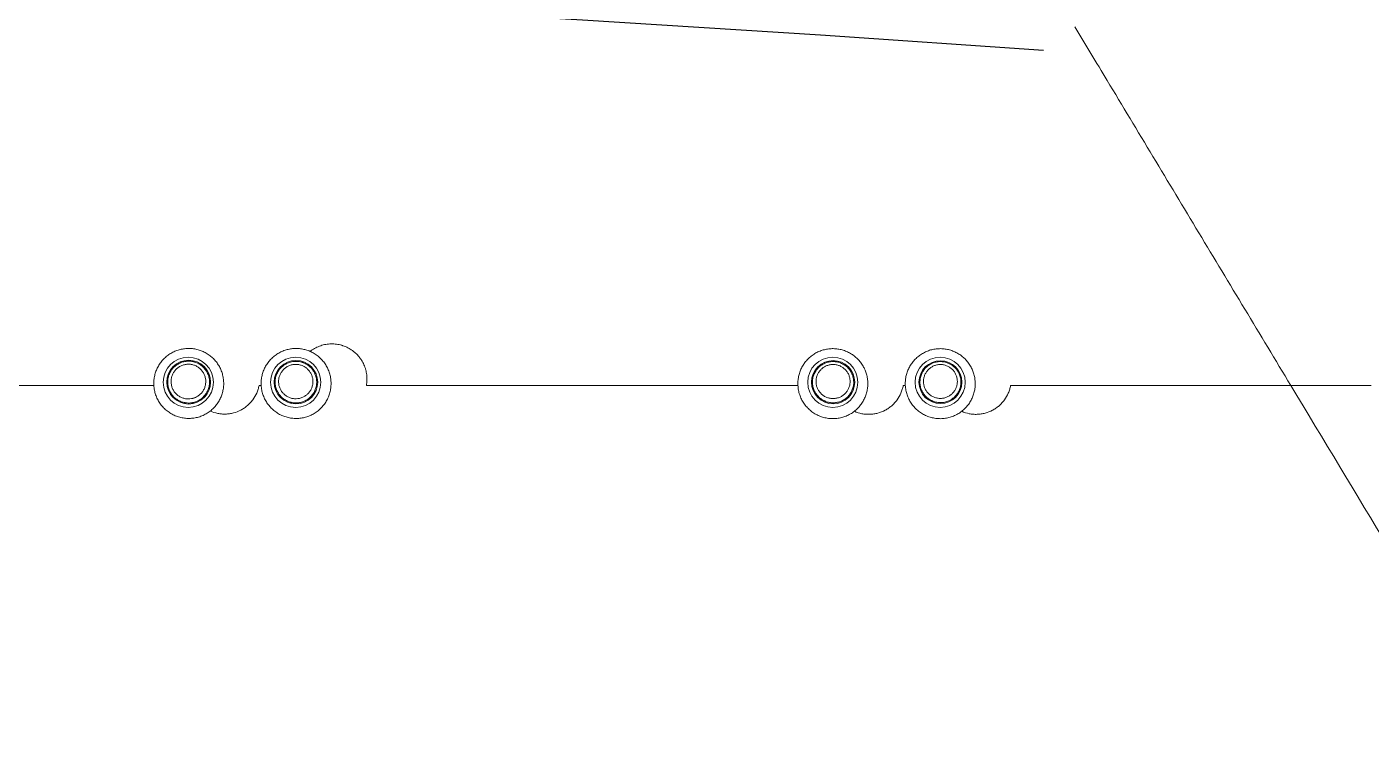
# Model space of a CAD drawing. Header units: inches. Extents: x 3778 to 56227, y -16914 to 35091.
# Drawn here: x 42022.29 to 42059.67, y -12631.45 to -12611.62 of the extents above; entities that cross this region are included whole.
import ezdxf

# ---------------------------------------------------------------- set-up
doc = ezdxf.new("R2010")
doc.units = ezdxf.units.IN
doc.header["$LTSCALE"] = 100
doc.header["$MEASUREMENT"] = 0
doc.linetypes.add('DH-HID2', pattern=[1.2, 0.8, -0.4])
doc.layers.add('2-con', color=2, linetype='Continuous')
doc.layers.add('FU-FURM', color=251, linetype='DH-HID2')
doc.layers.add('mark-B', color=2, linetype='Continuous', lineweight=20)

# ---------------------------------------------------------------- blocks, each defined once
blk = doc.blocks.new('cjscjdeh')
at = {"layer": 'FU-FURM', "color": 8}
blk.add_arc((149799.517, 66904.318), 1330.569, 80.781096, 99.076777, dxfattribs=at)
blk = doc.blocks.new('무풍1WAY 대형')
at = {"layer": 'mark-B'}
for centre, radius in [((636.36, -457.448), 0.697), ((636.353, -457.452), 0.597), ((639.348, -457.448), 0.697), ((639.339, -457.45), 0.601), ((654.285, -457.448), 0.697), ((654.278, -457.452), 0.605), ((657.273, -457.448), 0.697), ((657.263, -457.453), 0.609)]:
    blk.add_circle(centre, radius, dxfattribs=at)
for points, knots in [([(572.565, -367.139), (574.049, -369.62), (577.024, -374.59), (581.484, -382.057), (585.953, -389.549), (590.429, -397.064), (594.256, -403.499), (597.2, -408.454), (598.983, -411.453), (600.87, -414.616), (602.41, -417.171), (603.866, -419.595), (604.839, -421.214), (605.834, -422.869), (606.85, -424.56), (607.655, -425.899), (608.44, -427.204), (609.459, -428.899), (610.544, -430.703), (611.565, -432.399), (612.402, -433.789), (613.131, -435.001), (614.275, -436.901), (616.913, -441.28), (621.157, -448.32), (624.792, -454.346), (626.609, -457.36)], [0, 0, 0, 0, 0.082173, 0.164629, 0.247365, 0.330382, 0.413678, 0.460685, 0.494678, 0.513157, 0.565744, 0.579792, 0.593839, 0.619662, 0.634913, 0.650164, 0.664277, 0.678389, 0.706654, 0.724414, 0.734957, 0.753014, 0.764846, 0.798371, 0.899185, 1, 1, 1, 1]), ([(635.761, -456.642), (635.779, -456.629), (635.797, -456.616), (635.834, -456.591), (635.853, -456.579), (635.91, -456.545), (635.989, -456.507), (636.074, -456.479), (636.139, -456.462), (636.161, -456.457), (636.204, -456.449), (636.226, -456.446), (636.292, -456.438), (636.336, -456.436), (636.403, -456.438), (636.425, -456.439), (636.47, -456.443), (636.492, -456.446), (636.558, -456.457), (636.601, -456.467), (636.665, -456.486), (636.686, -456.493), (636.727, -456.509), (636.748, -456.518), (636.808, -456.546), (636.886, -456.589), (636.957, -456.641), (637.007, -456.684), (637.024, -456.699), (637.055, -456.73), (637.07, -456.746), (637.114, -456.796), (637.141, -456.83), (637.178, -456.885), (637.19, -456.903), (637.212, -456.942), (637.222, -456.961), (637.251, -457.021), (637.284, -457.102), (637.306, -457.186), (637.319, -457.251), (637.322, -457.273), (637.327, -457.316), (637.329, -457.338), (637.33, -457.36)], [0, 0, 0, 0, 0.03125, 0.03125, 0.0625, 0.0625, 0.125, 0.1875, 0.1875, 0.21875, 0.21875, 0.25, 0.25, 0.3125, 0.3125, 0.34375, 0.34375, 0.375, 0.375, 0.4375, 0.4375, 0.46875, 0.46875, 0.5, 0.5, 0.5625, 0.625, 0.625, 0.65625, 0.65625, 0.6875, 0.6875, 0.75, 0.75, 0.78125, 0.78125, 0.8125, 0.8125, 0.875, 0.9375, 0.9375, 0.96875, 0.96875, 1, 1, 1, 1]), ([(638.748, -456.642), (638.766, -456.629), (638.784, -456.616), (638.821, -456.591), (638.84, -456.579), (638.897, -456.546), (638.977, -456.507), (639.061, -456.479), (639.126, -456.462), (639.148, -456.457), (639.191, -456.449), (639.213, -456.446), (639.279, -456.439), (639.324, -456.437), (639.39, -456.438), (639.413, -456.439), (639.457, -456.443), (639.479, -456.446), (639.545, -456.457), (639.588, -456.467), (639.652, -456.486), (639.673, -456.494), (639.714, -456.509), (639.735, -456.518), (639.795, -456.546), (639.873, -456.589), (639.944, -456.641), (639.994, -456.685), (640.01, -456.7), (640.042, -456.731), (640.057, -456.747), (640.101, -456.796), (640.128, -456.83), (640.165, -456.885), (640.177, -456.904), (640.199, -456.942), (640.209, -456.961), (640.238, -457.021), (640.271, -457.102), (640.294, -457.186), (640.306, -457.251), (640.309, -457.273), (640.314, -457.316), (640.316, -457.338), (640.317, -457.36)], [0, 0, 0, 0, 0.03125, 0.03125, 0.0625, 0.0625, 0.125, 0.1875, 0.1875, 0.21875, 0.21875, 0.25, 0.25, 0.3125, 0.3125, 0.34375, 0.34375, 0.375, 0.375, 0.4375, 0.4375, 0.46875, 0.46875, 0.5, 0.5, 0.5625, 0.625, 0.625, 0.65625, 0.65625, 0.6875, 0.6875, 0.75, 0.75, 0.78125, 0.78125, 0.8125, 0.8125, 0.875, 0.9375, 0.9375, 0.96875, 0.96875, 1, 1, 1, 1]), ([(653.884, -458.307), (653.844, -458.29), (653.807, -458.27), (653.752, -458.236), (653.734, -458.225), (653.698, -458.2), (653.681, -458.187), (653.631, -458.146), (653.568, -458.088), (653.513, -458.023), (653.475, -457.971), (653.463, -457.953), (653.44, -457.916), (653.429, -457.898), (653.399, -457.842), (653.381, -457.803), (653.358, -457.743), (653.351, -457.723), (653.339, -457.682), (653.333, -457.661), (653.318, -457.598), (653.311, -457.556), (653.302, -457.471), (653.301, -457.427), (653.304, -457.342), (653.312, -457.257), (653.331, -457.173), (653.35, -457.111), (653.357, -457.091), (653.373, -457.05), (653.381, -457.031), (653.408, -456.972), (653.428, -456.935), (653.462, -456.88), (653.474, -456.862), (653.5, -456.827), (653.513, -456.81), (653.555, -456.76), (653.614, -456.697), (653.681, -456.643), (653.735, -456.606), (653.753, -456.594), (653.79, -456.572), (653.809, -456.561), (653.867, -456.531), (653.906, -456.514), (653.967, -456.492), (653.988, -456.486), (654.03, -456.474), (654.051, -456.469), (654.115, -456.455), (654.2, -456.443), (654.286, -456.442), (654.351, -456.446), (654.373, -456.448), (654.416, -456.453), (654.438, -456.457), (654.501, -456.469), (654.542, -456.48), (654.604, -456.5), (654.624, -456.508), (654.664, -456.524), (654.684, -456.533), (654.742, -456.562), (654.816, -456.605), (654.884, -456.657), (654.932, -456.7), (654.948, -456.714), (654.979, -456.745), (654.993, -456.761), (655.035, -456.809), (655.061, -456.843), (655.096, -456.896), (655.108, -456.914), (655.129, -456.952), (655.139, -456.971), (655.167, -457.029), (655.2, -457.108), (655.221, -457.19), (655.233, -457.253), (655.237, -457.275), (655.242, -457.317), (655.244, -457.339), (655.245, -457.36)], [0, 0, 0, 0, 0.03125, 0.03125, 0.046875, 0.046875, 0.0625, 0.0625, 0.09375, 0.125, 0.125, 0.140625, 0.140625, 0.15625, 0.15625, 0.1875, 0.1875, 0.203125, 0.203125, 0.21875, 0.21875, 0.25, 0.25, 0.28125, 0.28125, 0.3125, 0.34375, 0.34375, 0.359375, 0.359375, 0.375, 0.375, 0.40625, 0.40625, 0.421875, 0.421875, 0.4375, 0.4375, 0.46875, 0.5, 0.5, 0.515625, 0.515625, 0.53125, 0.53125, 0.5625, 0.5625, 0.578125, 0.578125, 0.59375, 0.59375, 0.625, 0.65625, 0.65625, 0.671875, 0.671875, 0.6875, 0.6875, 0.71875, 0.71875, 0.734375, 0.734375, 0.75, 0.75, 0.78125, 0.8125, 0.8125, 0.828125, 0.828125, 0.84375, 0.84375, 0.875, 0.875, 0.890625, 0.890625, 0.90625, 0.90625, 0.9375, 0.96875, 0.96875, 0.984375, 0.984375, 1, 1, 1, 1]), ([(656.662, -456.649), (656.68, -456.635), (656.698, -456.622), (656.735, -456.597), (656.754, -456.585), (656.811, -456.552), (656.891, -456.513), (656.975, -456.485), (657.062, -456.463), (657.105, -456.455), (657.193, -456.445), (657.237, -456.443), (657.303, -456.444), (657.326, -456.446), (657.37, -456.45), (657.392, -456.453), (657.457, -456.463), (657.5, -456.473), (657.563, -456.492), (657.584, -456.499), (657.625, -456.515), (657.646, -456.524), (657.706, -456.551), (657.783, -456.593), (657.854, -456.645), (657.904, -456.688), (657.921, -456.703), (657.952, -456.733), (657.968, -456.749), (658.012, -456.798), (658.039, -456.832), (658.075, -456.886), (658.087, -456.905), (658.109, -456.943), (658.12, -456.962), (658.15, -457.021), (658.183, -457.102), (658.206, -457.186), (658.219, -457.251), (658.222, -457.272), (658.228, -457.316), (658.23, -457.338), (658.231, -457.36)], [0, 0, 0, 0, 0.03125, 0.03125, 0.0625, 0.0625, 0.125, 0.1875, 0.1875, 0.25, 0.25, 0.3125, 0.3125, 0.34375, 0.34375, 0.375, 0.375, 0.4375, 0.4375, 0.46875, 0.46875, 0.5, 0.5, 0.5625, 0.625, 0.625, 0.65625, 0.65625, 0.6875, 0.6875, 0.75, 0.75, 0.78125, 0.78125, 0.8125, 0.8125, 0.875, 0.9375, 0.9375, 0.96875, 0.96875, 1, 1, 1, 1]), ([(635.761, -456.642), (635.693, -456.612), (635.623, -456.59), (635.532, -456.572), (635.514, -456.569), (635.477, -456.564), (635.459, -456.562), (635.403, -456.557), (635.329, -456.556), (635.255, -456.562), (635.2, -456.571), (635.182, -456.574), (635.146, -456.581), (635.127, -456.586), (635.038, -456.61), (634.969, -456.637), (634.888, -456.68), (634.872, -456.69), (634.84, -456.709), (634.824, -456.719), (634.778, -456.751), (634.72, -456.796), (634.668, -456.847), (634.631, -456.888), (634.618, -456.902), (634.595, -456.93), (634.584, -456.945), (634.53, -457.019), (634.494, -457.083), (634.458, -457.167), (634.451, -457.184), (634.439, -457.219), (634.433, -457.236), (634.417, -457.289), (634.409, -457.324), (634.402, -457.36)], [0, 0, 0, 0, 0.125, 0.125, 0.15625, 0.15625, 0.1875, 0.1875, 0.25, 0.3125, 0.3125, 0.34375, 0.34375, 0.375, 0.375, 0.5, 0.5, 0.53125, 0.53125, 0.5625, 0.5625, 0.625, 0.6875, 0.6875, 0.71875, 0.71875, 0.75, 0.75, 0.875, 0.875, 0.90625, 0.90625, 0.9375, 0.9375, 1, 1, 1, 1]), ([(637.33, -457.36), (637.332, -457.401), (637.332, -457.442), (637.327, -457.504), (637.325, -457.524), (637.32, -457.565), (637.316, -457.586), (637.303, -457.647), (637.282, -457.727), (637.25, -457.803), (637.223, -457.859), (637.213, -457.877), (637.192, -457.913), (637.181, -457.931), (637.147, -457.983), (637.097, -458.049), (637.038, -458.108), (636.992, -458.15), (636.975, -458.164), (636.942, -458.19), (636.925, -458.202), (636.874, -458.237), (636.838, -458.259), (636.782, -458.287), (636.764, -458.296), (636.725, -458.313), (636.705, -458.32), (636.646, -458.342), (636.565, -458.365), (636.482, -458.377), (636.42, -458.382), (636.399, -458.383), (636.356, -458.384), (636.335, -458.384), (636.272, -458.381), (636.189, -458.372), (636.108, -458.352), (636.047, -458.333), (636.027, -458.326), (635.988, -458.311), (635.969, -458.302), (635.912, -458.276), (635.876, -458.256), (635.823, -458.223), (635.805, -458.211), (635.771, -458.187), (635.755, -458.174), (635.706, -458.134), (635.646, -458.077), (635.593, -458.013), (635.557, -457.962), (635.545, -457.945), (635.523, -457.909), (635.513, -457.891), (635.483, -457.837), (635.466, -457.799), (635.444, -457.742), (635.437, -457.722), (635.424, -457.683), (635.419, -457.662), (635.404, -457.602), (635.397, -457.561), (635.39, -457.499), (635.388, -457.478), (635.386, -457.437), (635.386, -457.416), (635.387, -457.354), (635.393, -457.272), (635.41, -457.191), (635.426, -457.131), (635.433, -457.111), (635.446, -457.072), (635.454, -457.052), (635.478, -456.995), (635.496, -456.958), (635.527, -456.905), (635.538, -456.887), (635.561, -456.852), (635.573, -456.835), (635.612, -456.785), (635.666, -456.723), (635.728, -456.668), (635.761, -456.642)], [0, 0, 0, 0, 0.03125, 0.03125, 0.046875, 0.046875, 0.0625, 0.0625, 0.09375, 0.125, 0.125, 0.140625, 0.140625, 0.15625, 0.15625, 0.1875, 0.21875, 0.21875, 0.234375, 0.234375, 0.25, 0.25, 0.28125, 0.28125, 0.296875, 0.296875, 0.3125, 0.3125, 0.34375, 0.375, 0.375, 0.390625, 0.390625, 0.40625, 0.40625, 0.4375, 0.46875, 0.46875, 0.484375, 0.484375, 0.5, 0.5, 0.53125, 0.53125, 0.546875, 0.546875, 0.5625, 0.5625, 0.59375, 0.625, 0.625, 0.640625, 0.640625, 0.65625, 0.65625, 0.6875, 0.6875, 0.703125, 0.703125, 0.71875, 0.71875, 0.75, 0.75, 0.765625, 0.765625, 0.78125, 0.78125, 0.8125, 0.84375, 0.84375, 0.859375, 0.859375, 0.875, 0.875, 0.90625, 0.90625, 0.921875, 0.921875, 0.9375, 0.9375, 0.96875, 1, 1, 1, 1]), ([(638.748, -456.642), (638.68, -456.612), (638.61, -456.59), (638.52, -456.572), (638.501, -456.569), (638.465, -456.564), (638.446, -456.562), (638.39, -456.558), (638.316, -456.556), (638.243, -456.563), (638.188, -456.571), (638.17, -456.574), (638.133, -456.582), (638.115, -456.586), (638.025, -456.61), (637.957, -456.637), (637.875, -456.681), (637.859, -456.69), (637.827, -456.709), (637.812, -456.719), (637.766, -456.751), (637.708, -456.796), (637.655, -456.847), (637.618, -456.888), (637.606, -456.902), (637.582, -456.93), (637.571, -456.945), (637.517, -457.019), (637.481, -457.083), (637.445, -457.167), (637.438, -457.184), (637.426, -457.219), (637.42, -457.236), (637.404, -457.289), (637.396, -457.324), (637.389, -457.36)], [0, 0, 0, 0, 0.125, 0.125, 0.15625, 0.15625, 0.1875, 0.1875, 0.25, 0.3125, 0.3125, 0.34375, 0.34375, 0.375, 0.375, 0.5, 0.5, 0.53125, 0.53125, 0.5625, 0.5625, 0.625, 0.6875, 0.6875, 0.71875, 0.71875, 0.75, 0.75, 0.875, 0.875, 0.90625, 0.90625, 0.9375, 0.9375, 1, 1, 1, 1]), ([(640.317, -457.36), (640.32, -457.401), (640.319, -457.442), (640.315, -457.504), (640.312, -457.524), (640.307, -457.565), (640.303, -457.586), (640.291, -457.647), (640.269, -457.727), (640.237, -457.803), (640.21, -457.859), (640.2, -457.877), (640.179, -457.913), (640.168, -457.931), (640.134, -457.983), (640.084, -458.049), (640.026, -458.109), (639.979, -458.15), (639.963, -458.164), (639.93, -458.19), (639.913, -458.202), (639.861, -458.238), (639.825, -458.259), (639.77, -458.287), (639.751, -458.296), (639.712, -458.313), (639.693, -458.321), (639.633, -458.342), (639.552, -458.365), (639.47, -458.377), (639.407, -458.382), (639.386, -458.384), (639.344, -458.384), (639.322, -458.384), (639.259, -458.381), (639.176, -458.372), (639.095, -458.352), (639.035, -458.333), (639.015, -458.326), (638.976, -458.311), (638.956, -458.303), (638.9, -458.277), (638.863, -458.257), (638.81, -458.223), (638.793, -458.212), (638.759, -458.187), (638.742, -458.174), (638.694, -458.134), (638.633, -458.077), (638.581, -458.013), (638.544, -457.962), (638.532, -457.945), (638.51, -457.91), (638.5, -457.892), (638.47, -457.837), (638.453, -457.8), (638.431, -457.742), (638.424, -457.723), (638.412, -457.683), (638.406, -457.663), (638.391, -457.602), (638.384, -457.561), (638.377, -457.5), (638.375, -457.479), (638.373, -457.437), (638.373, -457.417), (638.374, -457.354), (638.38, -457.272), (638.397, -457.192), (638.414, -457.132), (638.42, -457.112), (638.433, -457.072), (638.441, -457.053), (638.465, -456.996), (638.483, -456.959), (638.514, -456.905), (638.525, -456.887), (638.548, -456.853), (638.56, -456.836), (638.599, -456.786), (638.653, -456.723), (638.715, -456.668), (638.748, -456.642)], [0, 0, 0, 0, 0.03125, 0.03125, 0.046875, 0.046875, 0.0625, 0.0625, 0.09375, 0.125, 0.125, 0.140625, 0.140625, 0.15625, 0.15625, 0.1875, 0.21875, 0.21875, 0.234375, 0.234375, 0.25, 0.25, 0.28125, 0.28125, 0.296875, 0.296875, 0.3125, 0.3125, 0.34375, 0.375, 0.375, 0.390625, 0.390625, 0.40625, 0.40625, 0.4375, 0.46875, 0.46875, 0.484375, 0.484375, 0.5, 0.5, 0.53125, 0.53125, 0.546875, 0.546875, 0.5625, 0.5625, 0.59375, 0.625, 0.625, 0.640625, 0.640625, 0.65625, 0.65625, 0.6875, 0.6875, 0.703125, 0.703125, 0.71875, 0.71875, 0.75, 0.75, 0.765625, 0.765625, 0.78125, 0.78125, 0.8125, 0.84375, 0.84375, 0.859375, 0.859375, 0.875, 0.875, 0.90625, 0.90625, 0.921875, 0.921875, 0.9375, 0.9375, 0.96875, 1, 1, 1, 1]), ([(656.662, -456.649), (656.595, -456.619), (656.526, -456.597), (656.436, -456.579), (656.418, -456.576), (656.381, -456.571), (656.363, -456.569), (656.308, -456.564), (656.234, -456.562), (656.161, -456.569), (656.107, -456.576), (656.089, -456.58), (656.052, -456.587), (656.034, -456.591), (655.945, -456.615), (655.876, -456.641), (655.795, -456.684), (655.779, -456.693), (655.747, -456.712), (655.731, -456.722), (655.685, -456.753), (655.627, -456.798), (655.574, -456.849), (655.537, -456.889), (655.525, -456.903), (655.501, -456.931), (655.49, -456.946), (655.435, -457.02), (655.399, -457.083), (655.362, -457.167), (655.355, -457.184), (655.343, -457.219), (655.337, -457.236), (655.321, -457.289), (655.312, -457.324), (655.305, -457.36)], [0, 0, 0, 0, 0.125, 0.125, 0.15625, 0.15625, 0.1875, 0.1875, 0.25, 0.3125, 0.3125, 0.34375, 0.34375, 0.375, 0.375, 0.5, 0.5, 0.53125, 0.53125, 0.5625, 0.5625, 0.625, 0.6875, 0.6875, 0.71875, 0.71875, 0.75, 0.75, 0.875, 0.875, 0.90625, 0.90625, 0.9375, 0.9375, 1, 1, 1, 1]), ([(658.231, -457.36), (658.233, -457.401), (658.233, -457.443), (658.228, -457.525), (658.222, -457.566), (658.206, -457.648), (658.195, -457.689), (658.169, -457.767), (658.153, -457.805), (658.126, -457.862), (658.116, -457.88), (658.095, -457.916), (658.084, -457.934), (658.05, -457.987), (657.999, -458.053), (657.941, -458.113), (657.894, -458.155), (657.878, -458.169), (657.845, -458.195), (657.828, -458.207), (657.776, -458.243), (657.741, -458.264), (657.685, -458.293), (657.666, -458.302), (657.627, -458.318), (657.608, -458.326), (657.548, -458.347), (657.467, -458.37), (657.385, -458.383), (657.322, -458.388), (657.301, -458.389), (657.259, -458.39), (657.238, -458.39), (657.175, -458.387), (657.093, -458.378), (657.011, -458.358), (656.951, -458.339), (656.931, -458.333), (656.893, -458.318), (656.873, -458.31), (656.817, -458.284), (656.78, -458.264), (656.728, -458.231), (656.71, -458.219), (656.676, -458.195), (656.66, -458.182), (656.611, -458.143), (656.551, -458.086), (656.498, -458.023), (656.462, -457.972), (656.45, -457.955), (656.428, -457.92), (656.417, -457.902), (656.387, -457.847), (656.37, -457.81), (656.34, -457.733), (656.327, -457.694), (656.307, -457.613), (656.299, -457.572), (656.292, -457.51), (656.29, -457.49), (656.288, -457.448), (656.287, -457.427), (656.288, -457.365), (656.294, -457.282), (656.311, -457.201), (656.327, -457.141), (656.333, -457.12), (656.347, -457.081), (656.354, -457.061), (656.378, -457.004), (656.396, -456.967), (656.438, -456.895), (656.461, -456.86), (656.512, -456.793), (656.567, -456.73), (656.629, -456.674), (656.662, -456.649)], [0, 0, 0, 0, 0.03125, 0.03125, 0.0625, 0.0625, 0.09375, 0.09375, 0.125, 0.125, 0.140625, 0.140625, 0.15625, 0.15625, 0.1875, 0.21875, 0.21875, 0.234375, 0.234375, 0.25, 0.25, 0.28125, 0.28125, 0.296875, 0.296875, 0.3125, 0.3125, 0.34375, 0.375, 0.375, 0.390625, 0.390625, 0.40625, 0.40625, 0.4375, 0.46875, 0.46875, 0.484375, 0.484375, 0.5, 0.5, 0.53125, 0.53125, 0.546875, 0.546875, 0.5625, 0.5625, 0.59375, 0.625, 0.625, 0.640625, 0.640625, 0.65625, 0.65625, 0.6875, 0.6875, 0.71875, 0.71875, 0.75, 0.75, 0.765625, 0.765625, 0.78125, 0.78125, 0.8125, 0.84375, 0.84375, 0.859375, 0.859375, 0.875, 0.875, 0.90625, 0.90625, 0.9375, 0.9375, 0.96875, 1, 1, 1, 1]), ([(635.918, -457.822), (635.894, -457.793), (635.873, -457.763), (635.846, -457.714), (635.837, -457.697), (635.822, -457.663), (635.816, -457.645), (635.799, -457.592), (635.791, -457.556), (635.785, -457.501), (635.783, -457.482), (635.783, -457.445), (635.783, -457.426), (635.788, -457.371), (635.794, -457.335), (635.815, -457.262), (635.828, -457.228), (635.853, -457.178), (635.863, -457.162), (635.883, -457.131), (635.894, -457.115), (635.928, -457.071), (635.954, -457.045), (635.997, -457.008), (636.011, -456.997), (636.042, -456.975), (636.058, -456.965), (636.107, -456.938), (636.141, -456.923), (636.195, -456.905), (636.213, -456.9), (636.25, -456.892), (636.287, -456.886), (636.324, -456.884), (636.352, -456.883), (636.362, -456.883), (636.38, -456.884), (636.39, -456.884), (636.437, -456.888), (636.474, -456.895), (636.528, -456.91), (636.545, -456.916), (636.572, -456.927), (636.581, -456.93), (636.598, -456.938), (636.606, -456.942), (636.648, -456.964), (636.679, -456.984), (636.723, -457.019), (636.737, -457.031), (636.764, -457.057), (636.777, -457.071), (636.801, -457.1), (636.812, -457.115), (636.834, -457.145), (636.843, -457.161), (636.87, -457.21), (636.885, -457.244), (636.902, -457.297), (636.907, -457.315), (636.915, -457.352), (636.921, -457.388), (636.923, -457.425), (636.924, -457.462), (636.923, -457.481), (636.919, -457.537), (636.912, -457.573), (636.897, -457.626), (636.891, -457.644), (636.878, -457.679), (636.87, -457.696), (636.845, -457.746), (636.825, -457.777), (636.79, -457.821), (636.778, -457.835), (636.752, -457.862), (636.738, -457.875), (636.696, -457.911), (636.665, -457.933), (636.616, -457.96), (636.599, -457.969), (636.565, -457.984), (636.53, -457.997), (636.494, -458.007), (636.457, -458.015), (636.438, -458.018), (636.382, -458.025), (636.345, -458.025), (636.298, -458.021), (636.289, -458.02), (636.27, -458.018), (636.261, -458.017), (636.233, -458.012), (636.215, -458.007), (636.161, -457.992), (636.126, -457.978), (636.084, -457.957), (636.076, -457.952), (636.06, -457.943), (636.036, -457.928), (635.998, -457.901), (635.97, -457.876), (635.943, -457.85), (635.93, -457.836), (635.918, -457.822)], [0, 0, 0, 0, 0.03125, 0.03125, 0.046875, 0.046875, 0.0625, 0.0625, 0.09375, 0.09375, 0.109375, 0.109375, 0.125, 0.125, 0.15625, 0.15625, 0.1875, 0.1875, 0.203125, 0.203125, 0.21875, 0.21875, 0.25, 0.25, 0.265625, 0.265625, 0.28125, 0.28125, 0.3125, 0.3125, 0.328125, 0.328125, 0.34375, 0.359375, 0.359375, 0.367187, 0.367187, 0.375, 0.375, 0.40625, 0.40625, 0.421875, 0.421875, 0.429687, 0.429687, 0.4375, 0.4375, 0.46875, 0.46875, 0.484375, 0.484375, 0.5, 0.5, 0.515625, 0.515625, 0.53125, 0.53125, 0.5625, 0.5625, 0.578125, 0.578125, 0.59375, 0.609375, 0.609375, 0.625, 0.625, 0.65625, 0.65625, 0.671875, 0.671875, 0.6875, 0.6875, 0.71875, 0.71875, 0.734375, 0.734375, 0.75, 0.75, 0.78125, 0.78125, 0.796875, 0.796875, 0.8125, 0.828125, 0.828125, 0.84375, 0.84375, 0.875, 0.875, 0.882813, 0.882813, 0.890625, 0.890625, 0.90625, 0.90625, 0.9375, 0.9375, 0.945313, 0.945313, 0.953125, 0.96875, 0.984375, 0.984375, 1, 1, 1, 1]), ([(635.994, -457.775), (636.004, -457.787), (636.015, -457.799), (636.037, -457.82), (636.06, -457.84), (636.085, -457.858), (636.111, -457.875), (636.125, -457.883), (636.166, -457.904), (636.195, -457.916), (636.24, -457.928), (636.255, -457.932), (636.285, -457.938), (636.301, -457.94), (636.347, -457.943), (636.378, -457.943), (636.425, -457.937), (636.44, -457.935), (636.471, -457.928), (636.5, -457.92), (636.529, -457.909), (636.558, -457.896), (636.571, -457.889), (636.612, -457.866), (636.637, -457.849), (636.672, -457.819), (636.684, -457.808), (636.705, -457.786), (636.715, -457.774), (636.744, -457.737), (636.76, -457.712), (636.781, -457.671), (636.787, -457.657), (636.798, -457.628), (636.803, -457.613), (636.816, -457.569), (636.821, -457.539), (636.825, -457.493), (636.825, -457.478), (636.824, -457.447), (636.822, -457.417), (636.817, -457.387), (636.811, -457.357), (636.807, -457.342), (636.793, -457.298), (636.781, -457.27), (636.759, -457.23), (636.751, -457.217), (636.733, -457.192), (636.724, -457.179), (636.704, -457.156), (636.693, -457.144), (636.671, -457.123), (636.659, -457.112), (636.623, -457.083), (636.597, -457.067), (636.556, -457.046), (636.542, -457.039), (636.513, -457.028), (636.498, -457.023), (636.453, -457.01), (636.423, -457.004), (636.376, -457.001), (636.36, -457), (636.329, -457.001), (636.299, -457.003), (636.268, -457.008), (636.238, -457.015), (636.222, -457.019), (636.178, -457.033), (636.15, -457.046), (636.109, -457.069), (636.096, -457.077), (636.071, -457.095), (636.059, -457.104), (636.024, -457.134), (636.002, -457.157), (635.974, -457.193), (635.965, -457.206), (635.948, -457.232), (635.941, -457.245), (635.92, -457.286), (635.909, -457.314), (635.892, -457.374), (635.887, -457.404), (635.883, -457.449), (635.883, -457.465), (635.883, -457.495), (635.884, -457.511), (635.89, -457.556), (635.896, -457.586), (635.91, -457.63), (635.916, -457.644), (635.928, -457.672), (635.935, -457.686), (635.957, -457.726), (635.974, -457.752), (635.994, -457.775)], [0, 0, 0, 0, 0.015625, 0.015625, 0.03125, 0.046875, 0.046875, 0.0625, 0.0625, 0.09375, 0.09375, 0.109375, 0.109375, 0.125, 0.125, 0.15625, 0.15625, 0.171875, 0.171875, 0.1875, 0.203125, 0.203125, 0.21875, 0.21875, 0.25, 0.25, 0.265625, 0.265625, 0.28125, 0.28125, 0.3125, 0.3125, 0.328125, 0.328125, 0.34375, 0.34375, 0.375, 0.375, 0.390625, 0.390625, 0.40625, 0.421875, 0.421875, 0.4375, 0.4375, 0.46875, 0.46875, 0.484375, 0.484375, 0.5, 0.5, 0.515625, 0.515625, 0.53125, 0.53125, 0.5625, 0.5625, 0.578125, 0.578125, 0.59375, 0.59375, 0.625, 0.625, 0.640625, 0.640625, 0.65625, 0.671875, 0.671875, 0.6875, 0.6875, 0.71875, 0.71875, 0.734375, 0.734375, 0.75, 0.75, 0.78125, 0.78125, 0.796875, 0.796875, 0.8125, 0.8125, 0.84375, 0.84375, 0.875, 0.875, 0.890625, 0.890625, 0.90625, 0.90625, 0.9375, 0.9375, 0.953125, 0.953125, 0.96875, 0.96875, 1, 1, 1, 1]), ([(638.903, -457.824), (638.878, -457.796), (638.857, -457.765), (638.829, -457.716), (638.821, -457.699), (638.806, -457.665), (638.799, -457.647), (638.782, -457.594), (638.774, -457.558), (638.767, -457.502), (638.766, -457.483), (638.765, -457.446), (638.765, -457.427), (638.77, -457.372), (638.776, -457.335), (638.796, -457.262), (638.81, -457.228), (638.835, -457.178), (638.844, -457.161), (638.864, -457.13), (638.875, -457.114), (638.909, -457.07), (638.935, -457.043), (638.978, -457.006), (638.993, -456.994), (639.024, -456.972), (639.039, -456.962), (639.088, -456.935), (639.123, -456.919), (639.177, -456.901), (639.195, -456.896), (639.232, -456.888), (639.269, -456.882), (639.306, -456.879), (639.335, -456.878), (639.344, -456.878), (639.363, -456.879), (639.373, -456.879), (639.42, -456.883), (639.457, -456.89), (639.511, -456.905), (639.529, -456.911), (639.556, -456.921), (639.564, -456.925), (639.582, -456.932), (639.59, -456.936), (639.632, -456.958), (639.664, -456.978), (639.708, -457.013), (639.722, -457.025), (639.749, -457.051), (639.762, -457.065), (639.787, -457.094), (639.798, -457.109), (639.82, -457.14), (639.83, -457.155), (639.857, -457.204), (639.872, -457.238), (639.89, -457.292), (639.895, -457.31), (639.903, -457.347), (639.909, -457.383), (639.911, -457.42), (639.912, -457.458), (639.912, -457.477), (639.908, -457.533), (639.901, -457.569), (639.886, -457.623), (639.88, -457.641), (639.867, -457.676), (639.859, -457.693), (639.834, -457.743), (639.814, -457.775), (639.779, -457.819), (639.767, -457.833), (639.741, -457.861), (639.728, -457.874), (639.685, -457.91), (639.655, -457.932), (639.605, -457.96), (639.588, -457.969), (639.554, -457.984), (639.519, -457.997), (639.482, -458.007), (639.446, -458.016), (639.427, -458.019), (639.37, -458.026), (639.333, -458.027), (639.286, -458.023), (639.277, -458.022), (639.258, -458.02), (639.248, -458.018), (639.22, -458.013), (639.202, -458.009), (639.148, -457.994), (639.113, -457.98), (639.07, -457.959), (639.062, -457.954), (639.046, -457.945), (639.021, -457.93), (638.983, -457.903), (638.955, -457.879), (638.928, -457.853), (638.915, -457.839), (638.903, -457.824)], [0, 0, 0, 0, 0.03125, 0.03125, 0.046875, 0.046875, 0.0625, 0.0625, 0.09375, 0.09375, 0.109375, 0.109375, 0.125, 0.125, 0.15625, 0.15625, 0.1875, 0.1875, 0.203125, 0.203125, 0.21875, 0.21875, 0.25, 0.25, 0.265625, 0.265625, 0.28125, 0.28125, 0.3125, 0.3125, 0.328125, 0.328125, 0.34375, 0.359375, 0.359375, 0.367187, 0.367187, 0.375, 0.375, 0.40625, 0.40625, 0.421875, 0.421875, 0.429687, 0.429687, 0.4375, 0.4375, 0.46875, 0.46875, 0.484375, 0.484375, 0.5, 0.5, 0.515625, 0.515625, 0.53125, 0.53125, 0.5625, 0.5625, 0.578125, 0.578125, 0.59375, 0.609375, 0.609375, 0.625, 0.625, 0.65625, 0.65625, 0.671875, 0.671875, 0.6875, 0.6875, 0.71875, 0.71875, 0.734375, 0.734375, 0.75, 0.75, 0.78125, 0.78125, 0.796875, 0.796875, 0.8125, 0.828125, 0.828125, 0.84375, 0.84375, 0.875, 0.875, 0.882813, 0.882813, 0.890625, 0.890625, 0.90625, 0.90625, 0.9375, 0.9375, 0.945313, 0.945313, 0.953125, 0.96875, 0.984375, 0.984375, 1, 1, 1, 1]), ([(638.979, -457.777), (638.989, -457.789), (639, -457.801), (639.022, -457.822), (639.046, -457.842), (639.071, -457.86), (639.097, -457.877), (639.111, -457.885), (639.152, -457.906), (639.181, -457.918), (639.226, -457.93), (639.242, -457.934), (639.273, -457.939), (639.288, -457.941), (639.335, -457.945), (639.366, -457.944), (639.413, -457.938), (639.428, -457.935), (639.459, -457.928), (639.489, -457.92), (639.518, -457.909), (639.546, -457.896), (639.56, -457.889), (639.601, -457.866), (639.626, -457.848), (639.662, -457.817), (639.673, -457.807), (639.694, -457.784), (639.704, -457.772), (639.733, -457.735), (639.749, -457.709), (639.77, -457.668), (639.776, -457.654), (639.787, -457.625), (639.792, -457.61), (639.804, -457.566), (639.81, -457.536), (639.813, -457.489), (639.813, -457.474), (639.813, -457.443), (639.811, -457.412), (639.805, -457.382), (639.799, -457.352), (639.795, -457.337), (639.78, -457.293), (639.768, -457.265), (639.745, -457.225), (639.737, -457.211), (639.719, -457.186), (639.71, -457.174), (639.69, -457.15), (639.679, -457.139), (639.657, -457.117), (639.645, -457.107), (639.608, -457.078), (639.582, -457.061), (639.54, -457.04), (639.526, -457.034), (639.497, -457.022), (639.482, -457.017), (639.437, -457.005), (639.406, -456.999), (639.359, -456.996), (639.344, -456.995), (639.312, -456.996), (639.281, -456.998), (639.251, -457.004), (639.22, -457.011), (639.205, -457.015), (639.16, -457.03), (639.132, -457.042), (639.091, -457.065), (639.078, -457.074), (639.053, -457.092), (639.04, -457.101), (639.005, -457.132), (638.984, -457.154), (638.955, -457.191), (638.946, -457.204), (638.93, -457.23), (638.922, -457.244), (638.902, -457.285), (638.891, -457.314), (638.874, -457.374), (638.869, -457.404), (638.866, -457.45), (638.865, -457.465), (638.866, -457.496), (638.867, -457.511), (638.873, -457.557), (638.879, -457.587), (638.893, -457.631), (638.899, -457.645), (638.911, -457.674), (638.918, -457.688), (638.941, -457.728), (638.959, -457.754), (638.979, -457.777)], [0, 0, 0, 0, 0.015625, 0.015625, 0.03125, 0.046875, 0.046875, 0.0625, 0.0625, 0.09375, 0.09375, 0.109375, 0.109375, 0.125, 0.125, 0.15625, 0.15625, 0.171875, 0.171875, 0.1875, 0.203125, 0.203125, 0.21875, 0.21875, 0.25, 0.25, 0.265625, 0.265625, 0.28125, 0.28125, 0.3125, 0.3125, 0.328125, 0.328125, 0.34375, 0.34375, 0.375, 0.375, 0.390625, 0.390625, 0.40625, 0.421875, 0.421875, 0.4375, 0.4375, 0.46875, 0.46875, 0.484375, 0.484375, 0.5, 0.5, 0.515625, 0.515625, 0.53125, 0.53125, 0.5625, 0.5625, 0.578125, 0.578125, 0.59375, 0.59375, 0.625, 0.625, 0.640625, 0.640625, 0.65625, 0.671875, 0.671875, 0.6875, 0.6875, 0.71875, 0.71875, 0.734375, 0.734375, 0.75, 0.75, 0.78125, 0.78125, 0.796875, 0.796875, 0.8125, 0.8125, 0.84375, 0.84375, 0.875, 0.875, 0.890625, 0.890625, 0.90625, 0.90625, 0.9375, 0.9375, 0.953125, 0.953125, 0.96875, 0.96875, 1, 1, 1, 1]), ([(653.922, -457.907), (653.892, -457.884), (653.864, -457.858), (653.828, -457.815), (653.816, -457.8), (653.794, -457.769), (653.784, -457.753), (653.757, -457.703), (653.742, -457.669), (653.724, -457.615), (653.719, -457.597), (653.711, -457.56), (653.708, -457.542), (653.701, -457.486), (653.7, -457.448), (653.706, -457.372), (653.712, -457.335), (653.727, -457.281), (653.733, -457.263), (653.747, -457.228), (653.754, -457.21), (653.78, -457.16), (653.8, -457.128), (653.835, -457.083), (653.847, -457.069), (653.874, -457.041), (653.888, -457.028), (653.93, -456.991), (653.961, -456.969), (654.011, -456.941), (654.028, -456.933), (654.063, -456.917), (654.098, -456.904), (654.135, -456.894), (654.163, -456.887), (654.172, -456.886), (654.191, -456.882), (654.2, -456.881), (654.248, -456.875), (654.285, -456.874), (654.342, -456.879), (654.361, -456.881), (654.389, -456.886), (654.398, -456.888), (654.417, -456.892), (654.426, -456.895), (654.472, -456.907), (654.507, -456.921), (654.557, -456.947), (654.574, -456.956), (654.606, -456.977), (654.621, -456.988), (654.651, -457.011), (654.666, -457.024), (654.693, -457.05), (654.706, -457.064), (654.742, -457.107), (654.764, -457.137), (654.792, -457.187), (654.8, -457.204), (654.815, -457.238), (654.829, -457.273), (654.839, -457.309), (654.847, -457.346), (654.85, -457.365), (654.857, -457.421), (654.858, -457.459), (654.854, -457.515), (654.851, -457.534), (654.845, -457.571), (654.841, -457.59), (654.826, -457.644), (654.812, -457.679), (654.786, -457.73), (654.777, -457.747), (654.757, -457.779), (654.746, -457.794), (654.711, -457.839), (654.685, -457.866), (654.627, -457.916), (654.596, -457.938), (654.547, -457.966), (654.53, -457.974), (654.495, -457.989), (654.477, -457.996), (654.423, -458.014), (654.386, -458.022), (654.339, -458.028), (654.329, -458.029), (654.31, -458.03), (654.301, -458.031), (654.272, -458.031), (654.253, -458.031), (654.197, -458.026), (654.159, -458.02), (654.114, -458.007), (654.104, -458.004), (654.086, -457.998), (654.06, -457.988), (654.017, -457.969), (653.984, -457.95), (653.952, -457.93), (653.936, -457.919), (653.922, -457.907)], [0, 0, 0, 0, 0.03125, 0.03125, 0.046875, 0.046875, 0.0625, 0.0625, 0.09375, 0.09375, 0.109375, 0.109375, 0.125, 0.125, 0.15625, 0.15625, 0.1875, 0.1875, 0.203125, 0.203125, 0.21875, 0.21875, 0.25, 0.25, 0.265625, 0.265625, 0.28125, 0.28125, 0.3125, 0.3125, 0.328125, 0.328125, 0.34375, 0.359375, 0.359375, 0.367187, 0.367187, 0.375, 0.375, 0.40625, 0.40625, 0.421875, 0.421875, 0.429687, 0.429687, 0.4375, 0.4375, 0.46875, 0.46875, 0.484375, 0.484375, 0.5, 0.5, 0.515625, 0.515625, 0.53125, 0.53125, 0.5625, 0.5625, 0.578125, 0.578125, 0.59375, 0.609375, 0.609375, 0.625, 0.625, 0.65625, 0.65625, 0.671875, 0.671875, 0.6875, 0.6875, 0.71875, 0.71875, 0.734375, 0.734375, 0.75, 0.75, 0.78125, 0.78125, 0.8125, 0.8125, 0.828125, 0.828125, 0.84375, 0.84375, 0.875, 0.875, 0.882812, 0.882812, 0.890625, 0.890625, 0.90625, 0.90625, 0.9375, 0.9375, 0.945312, 0.945312, 0.953125, 0.96875, 0.984375, 0.984375, 1, 1, 1, 1]), ([(653.988, -457.844), (654, -457.854), (654.013, -457.863), (654.039, -457.88), (654.066, -457.896), (654.095, -457.908), (654.124, -457.92), (654.139, -457.925), (654.185, -457.938), (654.215, -457.943), (654.262, -457.947), (654.278, -457.947), (654.31, -457.946), (654.326, -457.945), (654.372, -457.94), (654.403, -457.933), (654.448, -457.918), (654.463, -457.912), (654.492, -457.899), (654.506, -457.892), (654.547, -457.869), (654.572, -457.851), (654.62, -457.81), (654.642, -457.787), (654.671, -457.75), (654.68, -457.737), (654.697, -457.711), (654.704, -457.697), (654.725, -457.655), (654.737, -457.626), (654.749, -457.581), (654.752, -457.565), (654.758, -457.534), (654.76, -457.519), (654.763, -457.472), (654.762, -457.441), (654.757, -457.395), (654.754, -457.379), (654.747, -457.349), (654.739, -457.319), (654.728, -457.29), (654.715, -457.262), (654.708, -457.248), (654.685, -457.207), (654.668, -457.181), (654.637, -457.146), (654.627, -457.135), (654.604, -457.113), (654.592, -457.103), (654.568, -457.083), (654.555, -457.074), (654.528, -457.057), (654.515, -457.049), (654.473, -457.028), (654.444, -457.017), (654.398, -457.004), (654.383, -457), (654.352, -456.995), (654.336, -456.993), (654.289, -456.989), (654.258, -456.99), (654.219, -456.995), (654.211, -456.996), (654.195, -456.999), (654.172, -457.003), (654.134, -457.014), (654.105, -457.025), (654.076, -457.038), (654.062, -457.045), (654.021, -457.068), (653.995, -457.086), (653.959, -457.117), (653.948, -457.128), (653.926, -457.151), (653.916, -457.163), (653.887, -457.2), (653.87, -457.226), (653.849, -457.268), (653.843, -457.283), (653.832, -457.312), (653.827, -457.327), (653.814, -457.372), (653.809, -457.402), (653.805, -457.465), (653.805, -457.496), (653.811, -457.542), (653.814, -457.557), (653.82, -457.588), (653.825, -457.603), (653.839, -457.647), (653.852, -457.676), (653.874, -457.716), (653.883, -457.73), (653.901, -457.755), (653.91, -457.768), (653.941, -457.803), (653.963, -457.825), (653.988, -457.844)], [0, 0, 0, 0, 0.015625, 0.015625, 0.03125, 0.046875, 0.046875, 0.0625, 0.0625, 0.09375, 0.09375, 0.109375, 0.109375, 0.125, 0.125, 0.15625, 0.15625, 0.171875, 0.171875, 0.1875, 0.1875, 0.21875, 0.21875, 0.25, 0.25, 0.265625, 0.265625, 0.28125, 0.28125, 0.3125, 0.3125, 0.328125, 0.328125, 0.34375, 0.34375, 0.375, 0.375, 0.390625, 0.390625, 0.40625, 0.421875, 0.421875, 0.4375, 0.4375, 0.46875, 0.46875, 0.484375, 0.484375, 0.5, 0.5, 0.515625, 0.515625, 0.53125, 0.53125, 0.5625, 0.5625, 0.578125, 0.578125, 0.59375, 0.59375, 0.625, 0.625, 0.632812, 0.632812, 0.640625, 0.65625, 0.671875, 0.671875, 0.6875, 0.6875, 0.71875, 0.71875, 0.734375, 0.734375, 0.75, 0.75, 0.78125, 0.78125, 0.796875, 0.796875, 0.8125, 0.8125, 0.84375, 0.84375, 0.875, 0.875, 0.890625, 0.890625, 0.90625, 0.90625, 0.9375, 0.9375, 0.953125, 0.953125, 0.96875, 0.96875, 1, 1, 1, 1]), ([(656.933, -457.933), (656.902, -457.911), (656.873, -457.887), (656.833, -457.846), (656.82, -457.832), (656.796, -457.802), (656.785, -457.786), (656.755, -457.739), (656.737, -457.705), (656.716, -457.652), (656.71, -457.634), (656.699, -457.597), (656.695, -457.579), (656.685, -457.523), (656.681, -457.486), (656.682, -457.409), (656.686, -457.371), (656.698, -457.316), (656.703, -457.298), (656.714, -457.261), (656.721, -457.243), (656.743, -457.19), (656.762, -457.157), (656.794, -457.11), (656.805, -457.095), (656.83, -457.065), (656.843, -457.051), (656.884, -457.011), (656.914, -456.987), (656.962, -456.956), (656.979, -456.946), (657.013, -456.929), (657.047, -456.913), (657.083, -456.9), (657.111, -456.892), (657.12, -456.89), (657.139, -456.885), (657.148, -456.883), (657.196, -456.875), (657.234, -456.871), (657.291, -456.872), (657.31, -456.873), (657.339, -456.877), (657.348, -456.878), (657.367, -456.881), (657.376, -456.883), (657.423, -456.893), (657.459, -456.904), (657.512, -456.927), (657.529, -456.936), (657.563, -456.954), (657.579, -456.964), (657.61, -456.986), (657.626, -456.998), (657.655, -457.022), (657.669, -457.035), (657.708, -457.076), (657.732, -457.105), (657.763, -457.154), (657.772, -457.17), (657.79, -457.204), (657.805, -457.238), (657.818, -457.274), (657.828, -457.31), (657.833, -457.329), (657.843, -457.385), (657.846, -457.423), (657.846, -457.48), (657.845, -457.499), (657.84, -457.537), (657.837, -457.556), (657.826, -457.611), (657.814, -457.647), (657.792, -457.7), (657.783, -457.717), (657.765, -457.751), (657.755, -457.767), (657.723, -457.814), (657.698, -457.843), (657.643, -457.897), (657.613, -457.921), (657.566, -457.952), (657.549, -457.962), (657.515, -457.98), (657.497, -457.988), (657.444, -458.009), (657.407, -458.02), (657.36, -458.028), (657.351, -458.03), (657.332, -458.032), (657.322, -458.033), (657.294, -458.036), (657.274, -458.036), (657.217, -458.036), (657.18, -458.031), (657.133, -458.021), (657.123, -458.019), (657.105, -458.014), (657.077, -458.006), (657.033, -457.989), (656.999, -457.973), (656.965, -457.954), (656.949, -457.944), (656.933, -457.933)], [0, 0, 0, 0, 0.03125, 0.03125, 0.046875, 0.046875, 0.0625, 0.0625, 0.09375, 0.09375, 0.109375, 0.109375, 0.125, 0.125, 0.15625, 0.15625, 0.1875, 0.1875, 0.203125, 0.203125, 0.21875, 0.21875, 0.25, 0.25, 0.265625, 0.265625, 0.28125, 0.28125, 0.3125, 0.3125, 0.328125, 0.328125, 0.34375, 0.359375, 0.359375, 0.367187, 0.367187, 0.375, 0.375, 0.40625, 0.40625, 0.421875, 0.421875, 0.429687, 0.429687, 0.4375, 0.4375, 0.46875, 0.46875, 0.484375, 0.484375, 0.5, 0.5, 0.515625, 0.515625, 0.53125, 0.53125, 0.5625, 0.5625, 0.578125, 0.578125, 0.59375, 0.609375, 0.609375, 0.625, 0.625, 0.65625, 0.65625, 0.671875, 0.671875, 0.6875, 0.6875, 0.71875, 0.71875, 0.734375, 0.734375, 0.75, 0.75, 0.78125, 0.78125, 0.8125, 0.8125, 0.828125, 0.828125, 0.84375, 0.84375, 0.875, 0.875, 0.882813, 0.882813, 0.890625, 0.890625, 0.90625, 0.90625, 0.9375, 0.9375, 0.945313, 0.945313, 0.953125, 0.96875, 0.984375, 0.984375, 1, 1, 1, 1]), ([(656.995, -457.866), (657.008, -457.875), (657.022, -457.884), (657.049, -457.899), (657.078, -457.913), (657.107, -457.924), (657.137, -457.934), (657.153, -457.938), (657.2, -457.948), (657.231, -457.951), (657.278, -457.952), (657.294, -457.951), (657.326, -457.949), (657.342, -457.946), (657.389, -457.938), (657.419, -457.929), (657.464, -457.911), (657.478, -457.905), (657.507, -457.89), (657.52, -457.882), (657.56, -457.856), (657.585, -457.836), (657.63, -457.791), (657.651, -457.767), (657.677, -457.728), (657.686, -457.714), (657.701, -457.687), (657.708, -457.672), (657.726, -457.628), (657.736, -457.599), (657.745, -457.552), (657.748, -457.537), (657.751, -457.505), (657.752, -457.489), (657.753, -457.442), (657.75, -457.411), (657.741, -457.365), (657.738, -457.349), (657.729, -457.319), (657.719, -457.29), (657.706, -457.261), (657.691, -457.233), (657.683, -457.22), (657.658, -457.18), (657.638, -457.155), (657.605, -457.122), (657.594, -457.111), (657.57, -457.09), (657.557, -457.081), (657.531, -457.063), (657.518, -457.054), (657.49, -457.039), (657.475, -457.032), (657.432, -457.013), (657.402, -457.004), (657.355, -456.994), (657.34, -456.991), (657.308, -456.987), (657.292, -456.986), (657.245, -456.986), (657.213, -456.988), (657.174, -456.996), (657.166, -456.997), (657.15, -457.001), (657.127, -457.007), (657.09, -457.02), (657.061, -457.033), (657.033, -457.048), (657.019, -457.056), (656.979, -457.082), (656.954, -457.102), (656.92, -457.135), (656.91, -457.147), (656.889, -457.172), (656.88, -457.184), (656.853, -457.223), (656.838, -457.251), (656.819, -457.295), (656.814, -457.31), (656.804, -457.34), (656.8, -457.355), (656.791, -457.401), (656.787, -457.432), (656.787, -457.496), (656.789, -457.527), (656.798, -457.573), (656.802, -457.588), (656.81, -457.618), (656.815, -457.633), (656.833, -457.677), (656.847, -457.705), (656.873, -457.745), (656.882, -457.757), (656.902, -457.782), (656.912, -457.794), (656.945, -457.828), (656.969, -457.848), (656.995, -457.866)], [0, 0, 0, 0, 0.015625, 0.015625, 0.03125, 0.046875, 0.046875, 0.0625, 0.0625, 0.09375, 0.09375, 0.109375, 0.109375, 0.125, 0.125, 0.15625, 0.15625, 0.171875, 0.171875, 0.1875, 0.1875, 0.21875, 0.21875, 0.25, 0.25, 0.265625, 0.265625, 0.28125, 0.28125, 0.3125, 0.3125, 0.328125, 0.328125, 0.34375, 0.34375, 0.375, 0.375, 0.390625, 0.390625, 0.40625, 0.421875, 0.421875, 0.4375, 0.4375, 0.46875, 0.46875, 0.484375, 0.484375, 0.5, 0.5, 0.515625, 0.515625, 0.53125, 0.53125, 0.5625, 0.5625, 0.578125, 0.578125, 0.59375, 0.59375, 0.625, 0.625, 0.632813, 0.632813, 0.640625, 0.65625, 0.671875, 0.671875, 0.6875, 0.6875, 0.71875, 0.71875, 0.734375, 0.734375, 0.75, 0.75, 0.78125, 0.78125, 0.796875, 0.796875, 0.8125, 0.8125, 0.84375, 0.84375, 0.875, 0.875, 0.890625, 0.890625, 0.90625, 0.90625, 0.9375, 0.9375, 0.953125, 0.953125, 0.96875, 0.96875, 1, 1, 1, 1]), ([(626.609, -457.36), (627.462, -458.776), (628.315, -460.191), (630.018, -463.02), (630.868, -464.433), (631.719, -465.844)], [0, 0, 0, 0, 0.5, 0.5, 1, 1, 1, 1]), ([(652.319, -457.36), (651.82, -457.36), (651.32, -457.36), (650.32, -457.36), (649.82, -457.36), (648.32, -457.36), (647.32, -457.36), (645.319, -457.36), (644.319, -457.36), (642.819, -457.36), (642.318, -457.36), (641.568, -457.36), (641.318, -457.36), (640.818, -457.36), (640.568, -457.36), (640.317, -457.36)], [0, 0, 0, 0, 0.125, 0.125, 0.25, 0.25, 0.5, 0.5, 0.75, 0.75, 0.875, 0.875, 0.9375, 0.9375, 1, 1, 1, 1]), ([(653.884, -458.307), (653.845, -458.338), (653.804, -458.365), (653.739, -458.402), (653.717, -458.413), (653.672, -458.434), (653.649, -458.444), (653.579, -458.471), (653.532, -458.485), (653.459, -458.5), (653.435, -458.504), (653.386, -458.511), (653.361, -458.513), (653.286, -458.518), (653.187, -458.516), (653.09, -458.499), (653.03, -458.484), (653.018, -458.481), (652.994, -458.474), (652.958, -458.462), (652.924, -458.449), (652.856, -458.421), (652.812, -458.398), (652.759, -458.366), (652.749, -458.36), (652.728, -458.346), (652.718, -458.339), (652.688, -458.317), (652.669, -458.302), (652.612, -458.254), (652.577, -458.22), (652.529, -458.165), (652.514, -458.146), (652.491, -458.116), (652.484, -458.106), (652.47, -458.086), (652.463, -458.076), (652.43, -458.024), (652.407, -457.981), (652.377, -457.914), (652.368, -457.891), (652.356, -457.857), (652.352, -457.845), (652.345, -457.822), (652.341, -457.81), (652.325, -457.75), (652.306, -457.654), (652.302, -457.557), (652.304, -457.483), (652.306, -457.458), (652.311, -457.409), (652.315, -457.384), (652.319, -457.36)], [0, 0, 0, 0, 0.0625, 0.0625, 0.09375, 0.09375, 0.125, 0.125, 0.1875, 0.1875, 0.21875, 0.21875, 0.25, 0.25, 0.3125, 0.375, 0.375, 0.390625, 0.390625, 0.40625, 0.4375, 0.4375, 0.5, 0.5, 0.515625, 0.515625, 0.53125, 0.53125, 0.5625, 0.5625, 0.625, 0.625, 0.65625, 0.65625, 0.671875, 0.671875, 0.6875, 0.6875, 0.75, 0.75, 0.78125, 0.78125, 0.796875, 0.796875, 0.8125, 0.8125, 0.875, 0.9375, 0.9375, 0.96875, 0.96875, 1, 1, 1, 1]), ([(655.245, -457.36), (655.248, -457.401), (655.247, -457.483), (655.237, -457.564), (655.221, -457.646), (655.21, -457.686), (655.184, -457.764), (655.169, -457.802), (655.142, -457.857), (655.132, -457.876), (655.112, -457.912), (655.101, -457.93), (655.067, -457.982), (655.018, -458.048), (654.96, -458.108), (654.914, -458.15), (654.898, -458.163), (654.866, -458.189), (654.849, -458.202), (654.798, -458.237), (654.727, -458.28), (654.651, -458.314), (654.573, -458.343), (654.533, -458.355), (654.452, -458.374), (654.411, -458.38), (654.349, -458.386), (654.329, -458.388), (654.287, -458.389), (654.266, -458.389), (654.204, -458.387), (654.121, -458.379), (654.041, -458.361), (653.981, -458.344), (653.961, -458.337), (653.922, -458.323), (653.903, -458.315), (653.884, -458.307)], [0, 0, 0, 0, 0.0625, 0.125, 0.125, 0.1875, 0.1875, 0.25, 0.25, 0.28125, 0.28125, 0.3125, 0.3125, 0.375, 0.4375, 0.4375, 0.46875, 0.46875, 0.5, 0.5, 0.5625, 0.625, 0.625, 0.6875, 0.6875, 0.75, 0.75, 0.78125, 0.78125, 0.8125, 0.8125, 0.875, 0.9375, 0.9375, 0.96875, 0.96875, 1, 1, 1, 1])]:
    blk.add_open_spline(points, degree=3, knots=knots, dxfattribs=at)
for points in [[(624.375, -457.36), (625.12, -457.36), (625.865, -457.36), (626.609, -457.36)], [(634.402, -457.36), (631.804, -457.36), (629.207, -457.36), (626.609, -457.36)], [(637.389, -457.36), (637.37, -457.36), (637.35, -457.36), (637.33, -457.36)], [(655.305, -457.36), (655.285, -457.36), (655.265, -457.36), (655.245, -457.36)], [(662.57, -457.36), (661.124, -457.36), (659.678, -457.36), (658.231, -457.36)], [(631.719, -465.844), (632.018, -466.34), (632.317, -466.836), (632.617, -467.332)]]:
    blk.add_open_spline(points, degree=3, dxfattribs=at)
blk = doc.blocks.new('dpdjzjs')
at = {"layer": 'mark-B', "rotation": 180}
blk.add_blockref('무풍1WAY 대형', (178654.915, 88751.491), dxfattribs=at)

msp = doc.modelspace()

# ---------------------------------------------------------------- block references
msp.add_blockref('cjscjdeh', (-107842.967, -80843.836))
at = {"layer": '2-con'}
msp.add_blockref('dpdjzjs', (-135970.865, -101830.442), dxfattribs=at)

doc.saveas('drawing.dxf')
